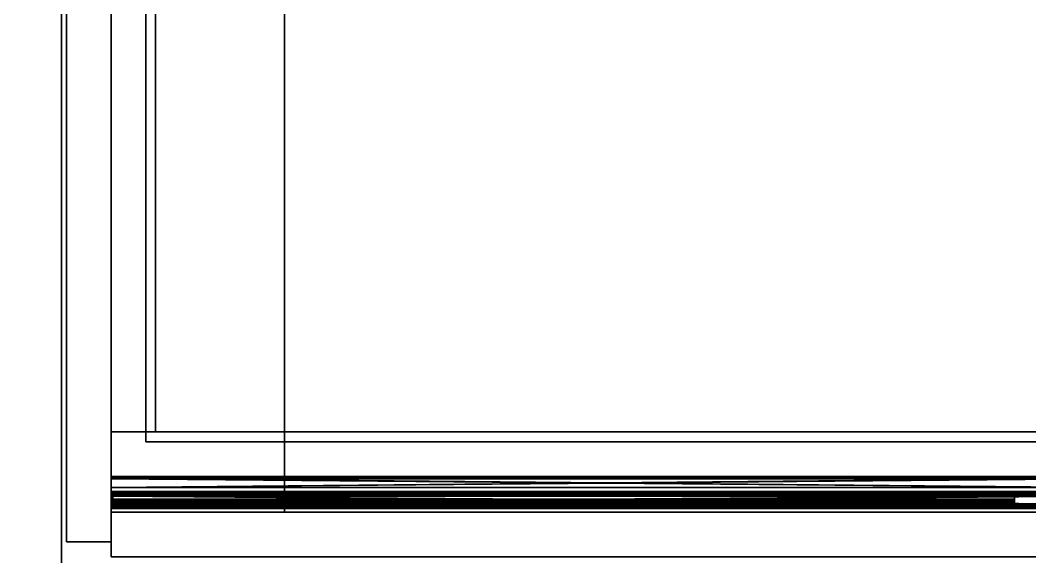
# Model space of a CAD drawing. Extents: x -100 to 4856, y -100 to 4830.
# Drawn here: x 1684.3 to 2092.1, y 3454 to 3670.7 of the extents above; entities that cross this region are included whole.
import ezdxf

# ---------------------------------------------------------------- set-up
doc = ezdxf.new("R2010")
doc.units = 0
for name, color, linetype in [('LAYER0', 7, 'CONTINUOUS'), ('LAYER40', 9, 'CONTINUOUS'), ('LAYER44', 7, 'CONTINUOUS'), ('LAYER45', 7, 'CONTINUOUS'), ('LAYER49', 7, 'CONTINUOUS'), ('LAYER63', 9, 'CONTINUOUS'), ('LAYER74', 7, 'CONTINUOUS'), ('LAYER77', 254, 'CONTINUOUS'), ('LAYER78', 7, 'CONTINUOUS'), ('LAYER79', 7, 'CONTINUOUS'), ('LAYER80', 7, 'CONTINUOUS')]:
    doc.layers.add(name, color=color, linetype=linetype)

msp = doc.modelspace()

# ---------------------------------------------------------------- linework, layer by layer
at = {"layer": 'LAYER0', "invisible_edges": 1}
for points in [[(4856, 4830, -5), (-100, -100, -5), (-100, 4830, -5), (4856, 4830, -5)], [(-100, -100, -5), (4856, 4830, -5), (4856, -100, -5), (-100, -100, -5)], [(4856, -100), (-100, 4830), (-100, -100), (4856, -100)], [(-100, 4830), (4856, -100), (4856, 4830), (-100, 4830)]]:
    msp.add_3dface(points, dxfattribs=at)
at = {"layer": 'LAYER40', "invisible_edges": 1}
for points in [[(2201, 3436, 755), (1701, 4298, 755), (2201, 4298, 755), (2201, 3436, 755)], [(1701, 4298, 755), (2201, 3436, 755), (1701, 3436, 755), (1701, 4298, 755)], [(1701, 3436, 773), (1701, 4298, 755), (1701, 3436, 755), (1701, 3436, 773)], [(1701, 4298, 755), (1701, 3436, 773), (1701, 4298, 773), (1701, 4298, 755)], [(1701, 3436, 773), (2201, 4298, 773), (1701, 4298, 773), (1701, 3436, 773)], [(2201, 4298, 773), (1701, 3436, 773), (2201, 3436, 773), (2201, 4298, 773)]]:
    msp.add_3dface(points, dxfattribs=at)
at = {"layer": 'LAYER44', "invisible_edges": 1}
for points in [[(1721, 4256.001, 737), (1791, 3472.001, 737), (1721, 3472.001, 737), (1721, 4256.001, 737)], [(1791, 3472.001, 737), (1721, 4256.001, 737), (1791, 4256.001, 737), (1791, 3472.001, 737)], [(1721, 3472.001, 755), (1721, 4256.001, 737), (1721, 3472.001, 737), (1721, 3472.001, 755)], [(1721, 4256.001, 737), (1721, 3472.001, 755), (1721, 4256.001, 755), (1721, 4256.001, 737)], [(1791, 4256.001, 755), (1721, 3472.001, 755), (1791, 3472.001, 755), (1791, 4256.001, 755)], [(1721, 3472.001, 755), (1791, 4256.001, 755), (1721, 4256.001, 755), (1721, 3472.001, 755)], [(1791, 4256.001, 755), (1791, 3472.001, 737), (1791, 4256.001, 737), (1791, 4256.001, 755)], [(1791, 3472.001, 737), (1791, 4256.001, 755), (1791, 3472.001, 755), (1791, 3472.001, 737)], [(1721, 3472.001, 755), (1791, 3472.001, 737), (1791, 3472.001, 755), (1721, 3472.001, 755)], [(1791, 3472.001, 737), (1721, 3472.001, 755), (1721, 3472.001, 737), (1791, 3472.001, 737)]]:
    msp.add_3dface(points, dxfattribs=at)
at = {"layer": 'LAYER45', "invisible_edges": 1}
for points in [[(1721, 3472.001, 755), (2201, 3472.001, 620), (1721, 3472.001, 620), (1721, 3472.001, 755)], [(2201, 3472.001, 620), (1721, 3472.001, 755), (2201, 3472.001, 755), (2201, 3472.001, 620)], [(1721, 3454.001, 620), (2201, 3472.001, 620), (2201, 3454.001, 620), (1721, 3454.001, 620)], [(2201, 3472.001, 620), (1721, 3454.001, 620), (1721, 3472.001, 620), (2201, 3472.001, 620)], [(1721, 3472.001, 755), (2201, 3454.001, 755), (2201, 3472.001, 755), (1721, 3472.001, 755)], [(2201, 3454.001, 755), (1721, 3472.001, 755), (1721, 3454.001, 755), (2201, 3454.001, 755)], [(1721, 3454.001, 620), (1721, 3472.001, 755), (1721, 3472.001, 620), (1721, 3454.001, 620)], [(1721, 3472.001, 755), (1721, 3454.001, 620), (1721, 3454.001, 755), (1721, 3472.001, 755)], [(2201, 3454.001, 755), (1721, 3454.001, 620), (2201, 3454.001, 620), (2201, 3454.001, 755)], [(1721, 3454.001, 620), (2201, 3454.001, 755), (1721, 3454.001, 755), (1721, 3454.001, 620)]]:
    msp.add_3dface(points, dxfattribs=at)
at = {"layer": 'LAYER49', "invisible_edges": 1}
for points in [[(1721, 4256.001, 620), (2201, 3472.001, 620), (1721, 3472.001, 620), (1721, 4256.001, 620)], [(2201, 3472.001, 620), (1721, 4256.001, 620), (2201, 4256.001, 620), (2201, 3472.001, 620)], [(1721, 3472.001, 638), (1721, 4256.001, 620), (1721, 3472.001, 620), (1721, 3472.001, 638)], [(1721, 4256.001, 620), (1721, 3472.001, 638), (1721, 4256.001, 638), (1721, 4256.001, 620)], [(2201, 4256.001, 638), (1721, 3472.001, 638), (2201, 3472.001, 638), (2201, 4256.001, 638)], [(1721, 3472.001, 638), (2201, 4256.001, 638), (1721, 4256.001, 638), (1721, 3472.001, 638)], [(1721, 3472.001, 638), (2201, 3472.001, 620), (2201, 3472.001, 638), (1721, 3472.001, 638)], [(2201, 3472.001, 620), (1721, 3472.001, 638), (1721, 3472.001, 620), (2201, 3472.001, 620)]]:
    msp.add_3dface(points, dxfattribs=at)
at = {"layer": 'LAYER63', "invisible_edges": 1}
for points in [[(1703, 3866, 620.5), (1721, 3460, 620.5), (1703, 3460, 620.5), (1703, 3866, 620.5)], [(1721, 3460, 620.5), (1703, 3866, 620.5), (1721, 3866, 620.5), (1721, 3460, 620.5)], [(1721, 3866, 749.5), (1703, 3460, 749.5), (1721, 3460, 749.5), (1721, 3866, 749.5)], [(1703, 3460, 749.5), (1721, 3866, 749.5), (1703, 3866, 749.5), (1703, 3460, 749.5)], [(1703, 3460, 749.5), (1703, 3866, 620.5), (1703, 3460, 620.5), (1703, 3460, 749.5)], [(1703, 3866, 620.5), (1703, 3460, 749.5), (1703, 3866, 749.5), (1703, 3866, 620.5)], [(1721, 3866, 749.5), (1721, 3460, 620.5), (1721, 3866, 620.5), (1721, 3866, 749.5)], [(1721, 3460, 620.5), (1721, 3866, 749.5), (1721, 3460, 749.5), (1721, 3460, 620.5)], [(1703, 3460, 749.5), (1721, 3460, 620.5), (1721, 3460, 749.5), (1703, 3460, 749.5)], [(1721, 3460, 620.5), (1703, 3460, 749.5), (1703, 3460, 620.5), (1721, 3460, 620.5)]]:
    msp.add_3dface(points, dxfattribs=at)
at = {"layer": 'LAYER74', "invisible_edges": 1}
for points in [[(2121, 3504.501, 733), (1721, 3504.501, 643), (1721, 3504.501, 733), (2121, 3504.501, 733)], [(1721, 3504.501, 643), (2121, 3504.501, 733), (2121, 3504.501, 643), (1721, 3504.501, 643)], [(1721, 3486.501, 733), (1721, 3504.501, 643), (1721, 3486.501, 643), (1721, 3486.501, 733)], [(1721, 3504.501, 643), (1721, 3486.501, 733), (1721, 3504.501, 733), (1721, 3504.501, 643)], [(2121, 3486.501, 643), (1721, 3504.501, 643), (2121, 3504.501, 643), (2121, 3486.501, 643)], [(1721, 3504.501, 643), (2121, 3486.501, 643), (1721, 3486.501, 643), (1721, 3504.501, 643)], [(1721, 3486.501, 733), (2121, 3504.501, 733), (1721, 3504.501, 733), (1721, 3486.501, 733)], [(2121, 3504.501, 733), (1721, 3486.501, 733), (2121, 3486.501, 733), (2121, 3504.501, 733)], [(2121, 3486.501, 643), (1721, 3486.501, 733), (1721, 3486.501, 643), (2121, 3486.501, 643)], [(1721, 3486.501, 733), (2121, 3486.501, 643), (2121, 3486.501, 733), (1721, 3486.501, 733)]]:
    msp.add_3dface(points, dxfattribs=at)
at = {"layer": 'LAYER77'}
for points in [[(2121, 3486.451, 698.7), (1721, 3486.451, 698.7), (1721, 3486.251, 699.26), (2121, 3486.451, 698.7)], [(2121, 3486.451, 698.7), (1721, 3486.251, 699.26), (2121, 3486.251, 699.26), (2121, 3486.451, 698.7)], [(2121, 3486.251, 676.26), (1721, 3486.251, 676.26), (1721, 3486.451, 676.81), (2121, 3486.251, 676.26)], [(2121, 3486.251, 676.26), (1721, 3486.451, 676.81), (2121, 3486.451, 676.81), (2121, 3486.251, 676.26)], [(2121, 3486.451, 698.7), (2121, 3486.451, 676.81), (1721, 3486.451, 676.81), (2121, 3486.451, 698.7)], [(2121, 3486.451, 698.7), (1721, 3486.451, 676.81), (1721, 3486.451, 698.7), (2121, 3486.451, 698.7)], [(2121, 3486.251, 699.26), (1721, 3486.251, 699.26), (1721, 3485.771, 699.5), (2121, 3486.251, 699.26)], [(2121, 3486.251, 699.26), (1721, 3485.771, 699.5), (2121, 3485.771, 699.5), (2121, 3486.251, 699.26)], [(2121, 3485.771, 676.02), (1721, 3485.771, 676.02), (1721, 3486.251, 676.26), (2121, 3485.771, 676.02)], [(2121, 3485.771, 676.02), (1721, 3486.251, 676.26), (2121, 3486.251, 676.26), (2121, 3485.771, 676.02)], [(2121, 3481.951, 699.5), (2121, 3485.771, 699.5), (1721, 3485.771, 699.5), (2121, 3481.951, 699.5)], [(2121, 3481.951, 699.5), (1721, 3485.771, 699.5), (1721, 3481.951, 699.5), (2121, 3481.951, 699.5)], [(2121, 3485.771, 676.02), (2121, 3481.951, 676.02), (1721, 3481.951, 676.02), (2121, 3485.771, 676.02)], [(2121, 3485.771, 676.02), (1721, 3481.951, 676.02), (1721, 3485.771, 676.02), (2121, 3485.771, 676.02)], [(2121, 3485.561, 698.47), (2121, 3481.951, 698.47), (1721, 3481.951, 698.47), (2121, 3485.561, 698.47)], [(2121, 3485.561, 698.47), (1721, 3481.951, 698.47), (1721, 3485.561, 698.47), (2121, 3485.561, 698.47)], [(2121, 3485.561, 677.06), (2121, 3485.561, 698.47), (1721, 3485.561, 698.47), (2121, 3485.561, 677.06)], [(2121, 3485.561, 677.06), (1721, 3485.561, 698.47), (1721, 3485.561, 677.06), (2121, 3485.561, 677.06)], [(2121, 3481.951, 677.06), (2121, 3485.561, 677.06), (1721, 3485.561, 677.06), (2121, 3481.951, 677.06)], [(2121, 3481.951, 677.06), (1721, 3485.561, 677.06), (1721, 3481.951, 677.06), (2121, 3481.951, 677.06)], [(2121, 3481.951, 698.47), (2121, 3481.951, 699.5), (1721, 3481.951, 699.5), (2121, 3481.951, 698.47)], [(2121, 3481.951, 698.47), (1721, 3481.951, 699.5), (1721, 3481.951, 698.47), (2121, 3481.951, 698.47)], [(2121, 3481.951, 676.02), (2121, 3481.951, 677.06), (1721, 3481.951, 677.06), (2121, 3481.951, 676.02)], [(2121, 3481.951, 676.02), (1721, 3481.951, 677.06), (1721, 3481.951, 676.02), (2121, 3481.951, 676.02)]]:
    msp.add_3dface(points, dxfattribs=at)
at = {"layer": 'LAYER78'}
for points in [[(1721.01, 3479.781, 713.85), (2121, 3479.781, 713.85), (2121, 3480.311, 712.3), (1721.01, 3479.781, 713.85)], [(1721.01, 3479.781, 713.85), (2121, 3480.311, 712.3), (1721.01, 3480.311, 712.3), (1721.01, 3479.781, 713.85)], [(2121, 3480.311, 712.3), (2121, 3480.311, 709), (1721.01, 3480.311, 709), (2121, 3480.311, 712.3)], [(2121, 3480.311, 712.3), (1721.01, 3480.311, 709), (1721.01, 3480.311, 712.3), (2121, 3480.311, 712.3)], [(2121, 3480.311, 709), (2121, 3479.411, 709), (1721.01, 3479.411, 709), (2121, 3480.311, 709)], [(2121, 3480.311, 709), (1721.01, 3479.411, 709), (1721.01, 3480.311, 709), (2121, 3480.311, 709)], [(2121, 3479.411, 673.9), (2121, 3480.311, 673.9), (1721.01, 3480.311, 673.9), (2121, 3479.411, 673.9)], [(2121, 3479.411, 673.9), (1721.01, 3480.311, 673.9), (1721.01, 3479.411, 673.9), (2121, 3479.411, 673.9)], [(2121, 3480.311, 673.9), (2121, 3480.311, 671.7), (1721.01, 3480.311, 671.7), (2121, 3480.311, 673.9)], [(2121, 3480.311, 673.9), (1721.01, 3480.311, 671.7), (1721.01, 3480.311, 673.9), (2121, 3480.311, 673.9)], [(1721.01, 3480.311, 671.7), (2121, 3480.311, 671.7), (2121, 3479.781, 670.14), (1721.01, 3480.311, 671.7)], [(1721.01, 3480.311, 671.7), (2121, 3479.781, 670.14), (1721.01, 3479.781, 670.14), (1721.01, 3480.311, 671.7)], [(1721.01, 3479.781, 713.85), (2121, 3480.311, 712.3), (2121, 3479.781, 713.85), (1721.01, 3479.781, 713.85)], [(2121, 3480.311, 712.3), (1721.01, 3480.311, 709), (2121, 3480.311, 709), (2121, 3480.311, 712.3)], [(2121, 3480.311, 709), (1721.01, 3479.411, 709), (2121, 3479.411, 709), (2121, 3480.311, 709)], [(2121, 3480.311, 712.3), (1721.01, 3480.311, 712.3), (1721.01, 3480.311, 709), (2121, 3480.311, 712.3)], [(1721.01, 3479.781, 713.85), (1721.01, 3480.311, 712.3), (2121, 3480.311, 712.3), (1721.01, 3479.781, 713.85)], [(2121, 3480.311, 709), (1721.01, 3480.311, 709), (1721.01, 3479.411, 709), (2121, 3480.311, 709)], [(2121, 3480.311, 673.9), (1721.01, 3480.311, 673.9), (1721.01, 3480.311, 671.7), (2121, 3480.311, 673.9)], [(2121, 3480.311, 673.9), (1721.01, 3480.311, 671.7), (2121, 3480.311, 671.7), (2121, 3480.311, 673.9)], [(2121, 3479.411, 673.9), (1721.01, 3480.311, 673.9), (2121, 3480.311, 673.9), (2121, 3479.411, 673.9)], [(2121, 3479.411, 673.9), (1721.01, 3479.411, 673.9), (1721.01, 3480.311, 673.9), (2121, 3479.411, 673.9)], [(1721.01, 3480.311, 671.7), (1721.01, 3479.781, 670.14), (2121, 3479.781, 670.14), (1721.01, 3480.311, 671.7)], [(1721.01, 3480.311, 671.7), (2121, 3479.781, 670.14), (2121, 3480.311, 671.7), (1721.01, 3480.311, 671.7)], [(2121, 3478.521, 714.5), (2121, 3479.781, 713.85), (1721.01, 3479.781, 713.85), (2121, 3478.521, 714.5)], [(2121, 3478.521, 714.5), (1721.01, 3479.781, 713.85), (1721.01, 3478.521, 714.5), (2121, 3478.521, 714.5)], [(1721.01, 3479.781, 670.14), (2121, 3479.781, 670.14), (2121, 3478.521, 669.5), (1721.01, 3479.781, 670.14)], [(1721.01, 3479.781, 670.14), (2121, 3478.521, 669.5), (1721.01, 3478.521, 669.5), (1721.01, 3479.781, 670.14)], [(2121, 3478.521, 714.5), (1721.01, 3479.781, 713.85), (2121, 3479.781, 713.85), (2121, 3478.521, 714.5)], [(2121, 3478.521, 714.5), (1721.01, 3478.521, 714.5), (1721.01, 3479.781, 713.85), (2121, 3478.521, 714.5)], [(1721.01, 3479.781, 670.14), (1721.01, 3478.521, 669.5), (2121, 3478.521, 669.5), (1721.01, 3479.781, 670.14)], [(1721.01, 3479.781, 670.14), (2121, 3478.521, 669.5), (2121, 3479.781, 670.14), (1721.01, 3479.781, 670.14)], [(2121, 3479.411, 709), (2121, 3479.411, 712.3), (1721.01, 3479.411, 712.3), (2121, 3479.411, 709)], [(2121, 3479.411, 709), (1721.01, 3479.411, 712.3), (1721.01, 3479.411, 709), (2121, 3479.411, 709)], [(2121, 3479.151, 713.08), (1721.01, 3479.151, 713.08), (1721.01, 3479.411, 712.3), (2121, 3479.151, 713.08)], [(2121, 3479.151, 713.08), (1721.01, 3479.411, 712.3), (2121, 3479.411, 712.3), (2121, 3479.151, 713.08)], [(2121, 3479.411, 671.7), (2121, 3479.411, 673.9), (1721.01, 3479.411, 673.9), (2121, 3479.411, 671.7)], [(2121, 3479.411, 671.7), (1721.01, 3479.411, 673.9), (1721.01, 3479.411, 671.7), (2121, 3479.411, 671.7)], [(2121, 3479.411, 671.7), (1721.01, 3479.411, 671.7), (1721.01, 3479.151, 670.92), (2121, 3479.411, 671.7)], [(2121, 3479.411, 671.7), (1721.01, 3479.151, 670.92), (2121, 3479.151, 670.92), (2121, 3479.411, 671.7)], [(2121, 3479.151, 713.08), (2121, 3479.411, 712.3), (1721.01, 3479.411, 712.3), (2121, 3479.151, 713.08)], [(2121, 3479.411, 709), (1721.01, 3479.411, 712.3), (2121, 3479.411, 712.3), (2121, 3479.411, 709)], [(2121, 3479.411, 671.7), (1721.01, 3479.411, 673.9), (2121, 3479.411, 673.9), (2121, 3479.411, 671.7)], [(2121, 3479.411, 671.7), (2121, 3479.151, 670.92), (1721.01, 3479.151, 670.92), (2121, 3479.411, 671.7)], [(2121, 3479.411, 671.7), (1721.01, 3479.411, 671.7), (1721.01, 3479.411, 673.9), (2121, 3479.411, 671.7)], [(2121, 3479.411, 671.7), (1721.01, 3479.151, 670.92), (1721.01, 3479.411, 671.7), (2121, 3479.411, 671.7)], [(2121, 3479.411, 709), (1721.01, 3479.411, 709), (1721.01, 3479.411, 712.3), (2121, 3479.411, 709)], [(2121, 3479.151, 713.08), (1721.01, 3479.411, 712.3), (1721.01, 3479.151, 713.08), (2121, 3479.151, 713.08)], [(2121, 3478.521, 713.4), (1721.01, 3478.521, 713.4), (1721.01, 3479.151, 713.08), (2121, 3478.521, 713.4)], [(2121, 3478.521, 713.4), (1721.01, 3479.151, 713.08), (2121, 3479.151, 713.08), (2121, 3478.521, 713.4)], [(2121, 3479.151, 670.92), (1721.01, 3479.151, 670.92), (1721.01, 3478.521, 670.6), (2121, 3479.151, 670.92)], [(2121, 3479.151, 670.92), (1721.01, 3478.521, 670.6), (2121, 3478.521, 670.6), (2121, 3479.151, 670.92)], [(2121, 3478.521, 713.4), (2121, 3479.151, 713.08), (1721.01, 3479.151, 713.08), (2121, 3478.521, 713.4)], [(2121, 3479.151, 670.92), (2121, 3478.521, 670.6), (1721.01, 3478.521, 670.6), (2121, 3479.151, 670.92)], [(2121, 3479.151, 670.92), (1721.01, 3478.521, 670.6), (1721.01, 3479.151, 670.92), (2121, 3479.151, 670.92)], [(2121, 3478.521, 713.4), (1721.01, 3479.151, 713.08), (1721.01, 3478.521, 713.4), (2121, 3478.521, 713.4)], [(2121, 3475.301, 714.5), (2121, 3478.521, 714.5), (1721.01, 3478.521, 714.5), (2121, 3475.301, 714.5)], [(2121, 3475.301, 714.5), (1721.01, 3478.521, 714.5), (1721.01, 3475.301, 714.5), (2121, 3475.301, 714.5)], [(2121, 3478.521, 713.4), (2121, 3475.301, 713.4), (1721.01, 3475.301, 713.4), (2121, 3478.521, 713.4)], [(2121, 3478.521, 713.4), (1721.01, 3475.301, 713.4), (1721.01, 3478.521, 713.4), (2121, 3478.521, 713.4)], [(2121, 3478.521, 669.5), (2121, 3475.301, 669.5), (1721.01, 3475.301, 669.5), (2121, 3478.521, 669.5)], [(2121, 3478.521, 669.5), (1721.01, 3475.301, 669.5), (1721.01, 3478.521, 669.5), (2121, 3478.521, 669.5)], [(2121, 3475.301, 670.6), (2121, 3478.521, 670.6), (1721.01, 3478.521, 670.6), (2121, 3475.301, 670.6)], [(2121, 3475.301, 670.6), (1721.01, 3478.521, 670.6), (1721.01, 3475.301, 670.6), (2121, 3475.301, 670.6)], [(2121, 3478.521, 713.4), (1721.01, 3475.301, 713.4), (2121, 3475.301, 713.4), (2121, 3478.521, 713.4)], [(2121, 3475.301, 714.5), (1721.01, 3478.521, 714.5), (2121, 3478.521, 714.5), (2121, 3475.301, 714.5)], [(2121, 3475.301, 714.5), (1721.01, 3475.301, 714.5), (1721.01, 3478.521, 714.5), (2121, 3475.301, 714.5)], [(2121, 3478.521, 713.4), (1721.01, 3478.521, 713.4), (1721.01, 3475.301, 713.4), (2121, 3478.521, 713.4)], [(2121, 3478.521, 669.5), (1721.01, 3475.301, 669.5), (2121, 3475.301, 669.5), (2121, 3478.521, 669.5)], [(2121, 3478.521, 669.5), (1721.01, 3478.521, 669.5), (1721.01, 3475.301, 669.5), (2121, 3478.521, 669.5)], [(2121, 3475.301, 670.6), (1721.01, 3475.301, 670.6), (1721.01, 3478.521, 670.6), (2121, 3475.301, 670.6)], [(2121, 3475.301, 670.6), (1721.01, 3478.521, 670.6), (2121, 3478.521, 670.6), (2121, 3475.301, 670.6)], [(1721.66, 3475.991, 700.3), (2085.84, 3475.991, 700.3), (2085.84, 3478.531, 699.9), (1721.66, 3475.991, 700.3)], [(1721.66, 3475.991, 700.3), (2085.84, 3478.531, 699.9), (1721.66, 3478.531, 699.9), (1721.66, 3475.991, 700.3)], [(1721.66, 3478.531, 699.9), (2085.84, 3478.531, 699.9), (2085.84, 3478.471, 698.87), (1721.66, 3478.531, 699.9)], [(1721.66, 3478.531, 699.9), (2085.84, 3478.471, 698.87), (1721.66, 3478.471, 698.87), (1721.66, 3478.531, 699.9)], [(1721.66, 3478.471, 674.72), (2085.84, 3478.471, 674.72), (2085.84, 3478.531, 673.69), (1721.66, 3478.471, 674.72)], [(1721.66, 3478.471, 674.72), (2085.84, 3478.531, 673.69), (1721.66, 3478.531, 673.69), (1721.66, 3478.471, 674.72)], [(1721.66, 3478.531, 673.69), (2085.84, 3478.531, 673.69), (2085.84, 3475.991, 673.29), (1721.66, 3478.531, 673.69)], [(1721.66, 3478.531, 673.69), (2085.84, 3475.991, 673.29), (1721.66, 3475.991, 673.29), (1721.66, 3478.531, 673.69)], [(1721.66, 3475.991, 700.3), (2085.84, 3478.531, 699.9), (2085.84, 3475.991, 700.3), (1721.66, 3475.991, 700.3)], [(1721.66, 3478.531, 699.9), (2085.84, 3478.471, 698.87), (2085.84, 3478.531, 699.9), (1721.66, 3478.531, 699.9)], [(1721.66, 3478.531, 673.69), (2085.84, 3475.991, 673.29), (2085.84, 3478.531, 673.69), (1721.66, 3478.531, 673.69)], [(1721.66, 3478.471, 674.72), (2085.84, 3478.531, 673.69), (2085.84, 3478.471, 674.72), (1721.66, 3478.471, 674.72)], [(1721.66, 3475.991, 700.3), (1721.66, 3478.531, 699.9), (2085.84, 3478.531, 699.9), (1721.66, 3475.991, 700.3)], [(1721.66, 3478.531, 699.9), (1721.66, 3478.471, 698.87), (2085.84, 3478.471, 698.87), (1721.66, 3478.531, 699.9)], [(1721.66, 3478.531, 673.69), (1721.66, 3475.991, 673.29), (2085.84, 3475.991, 673.29), (1721.66, 3478.531, 673.69)], [(1721.66, 3478.471, 674.72), (1721.66, 3478.531, 673.69), (2085.84, 3478.531, 673.69), (1721.66, 3478.471, 674.72)], [(1721.66, 3478.471, 698.87), (2085.84, 3478.471, 698.87), (2085.84, 3475.971, 699.26), (1721.66, 3478.471, 698.87)], [(1721.66, 3478.471, 698.87), (2085.84, 3475.971, 699.26), (1721.66, 3475.971, 699.26), (1721.66, 3478.471, 698.87)], [(1721.66, 3475.931, 674.33), (2085.84, 3475.931, 674.33), (2085.84, 3478.471, 674.72), (1721.66, 3475.931, 674.33)], [(1721.66, 3475.931, 674.33), (2085.84, 3478.471, 674.72), (1721.66, 3478.471, 674.72), (1721.66, 3475.931, 674.33)], [(1721.66, 3478.471, 698.87), (2085.84, 3475.971, 699.26), (2085.84, 3478.471, 698.87), (1721.66, 3478.471, 698.87)], [(1721.66, 3475.931, 674.33), (2085.84, 3478.471, 674.72), (2085.84, 3475.931, 674.33), (1721.66, 3475.931, 674.33)], [(1721.66, 3478.471, 698.87), (1721.66, 3475.971, 699.26), (2085.84, 3475.971, 699.26), (1721.66, 3478.471, 698.87)], [(1721.66, 3475.931, 674.33), (1721.66, 3478.471, 674.72), (2085.84, 3478.471, 674.72), (1721.66, 3475.931, 674.33)], [(1721.01, 3474.031, 713.85), (2121, 3474.031, 713.85), (2121, 3475.301, 714.5), (1721.01, 3474.031, 713.85)], [(1721.01, 3474.031, 713.85), (2121, 3475.301, 714.5), (1721.01, 3475.301, 714.5), (1721.01, 3474.031, 713.85)], [(2121, 3474.661, 713.08), (1721.01, 3474.661, 713.08), (1721.01, 3475.301, 713.4), (2121, 3474.661, 713.08)], [(2121, 3474.661, 713.08), (1721.01, 3475.301, 713.4), (2121, 3475.301, 713.4), (2121, 3474.661, 713.08)], [(1721.01, 3475.301, 669.5), (2121, 3475.301, 669.5), (2121, 3474.031, 670.14), (1721.01, 3475.301, 669.5)], [(1721.01, 3475.301, 669.5), (2121, 3474.031, 670.14), (1721.01, 3474.031, 670.14), (1721.01, 3475.301, 669.5)], [(2121, 3474.661, 670.92), (2121, 3475.301, 670.6), (1721.01, 3475.301, 670.6), (2121, 3474.661, 670.92)], [(2121, 3474.661, 670.92), (1721.01, 3475.301, 670.6), (1721.01, 3474.661, 670.92), (2121, 3474.661, 670.92)], [(2121, 3474.661, 713.08), (2121, 3475.301, 713.4), (1721.01, 3475.301, 713.4), (2121, 3474.661, 713.08)], [(1721.01, 3474.031, 713.85), (1721.01, 3475.301, 714.5), (2121, 3475.301, 714.5), (1721.01, 3474.031, 713.85)], [(1721.01, 3474.031, 713.85), (2121, 3475.301, 714.5), (2121, 3474.031, 713.85), (1721.01, 3474.031, 713.85)], [(2121, 3474.661, 713.08), (1721.01, 3475.301, 713.4), (1721.01, 3474.661, 713.08), (2121, 3474.661, 713.08)], [(1721.01, 3475.301, 669.5), (2121, 3474.031, 670.14), (2121, 3475.301, 669.5), (1721.01, 3475.301, 669.5)], [(1721.01, 3475.301, 669.5), (1721.01, 3474.031, 670.14), (2121, 3474.031, 670.14), (1721.01, 3475.301, 669.5)], [(2121, 3474.661, 670.92), (1721.01, 3475.301, 670.6), (2121, 3475.301, 670.6), (2121, 3474.661, 670.92)], [(2121, 3474.661, 670.92), (1721.01, 3474.661, 670.92), (1721.01, 3475.301, 670.6), (2121, 3474.661, 670.92)], [(2121, 3474.411, 712.3), (1721.01, 3474.411, 712.3), (1721.01, 3474.661, 713.08), (2121, 3474.411, 712.3)], [(2121, 3474.411, 712.3), (1721.01, 3474.661, 713.08), (2121, 3474.661, 713.08), (2121, 3474.411, 712.3)], [(2121, 3474.661, 670.92), (1721.01, 3474.661, 670.92), (1721.01, 3474.411, 671.7), (2121, 3474.661, 670.92)], [(2121, 3474.661, 670.92), (1721.01, 3474.411, 671.7), (2121, 3474.411, 671.7), (2121, 3474.661, 670.92)], [(2121, 3474.411, 712.3), (2121, 3474.661, 713.08), (1721.01, 3474.661, 713.08), (2121, 3474.411, 712.3)], [(2121, 3474.411, 712.3), (1721.01, 3474.661, 713.08), (1721.01, 3474.411, 712.3), (2121, 3474.411, 712.3)], [(2121, 3474.661, 670.92), (2121, 3474.411, 671.7), (1721.01, 3474.411, 671.7), (2121, 3474.661, 670.92)], [(2121, 3474.661, 670.92), (1721.01, 3474.411, 671.7), (1721.01, 3474.661, 670.92), (2121, 3474.661, 670.92)], [(2121, 3474.411, 712.3), (2121, 3474.411, 671.7), (1721.01, 3474.411, 671.7), (2121, 3474.411, 712.3)], [(2121, 3474.411, 712.3), (1721.01, 3474.411, 671.7), (1721.01, 3474.411, 712.3), (2121, 3474.411, 712.3)], [(2121, 3474.411, 712.3), (1721.01, 3474.411, 671.7), (2121, 3474.411, 671.7), (2121, 3474.411, 712.3)], [(2121, 3474.411, 712.3), (1721.01, 3474.411, 712.3), (1721.01, 3474.411, 671.7), (2121, 3474.411, 712.3)], [(1721.66, 3476.841, 687.62), (2085.84, 3476.841, 687.62), (2085.84, 3477.231, 686.15), (1721.66, 3476.841, 687.62)], [(1721.66, 3476.841, 687.62), (2085.84, 3477.231, 686.15), (1721.66, 3477.231, 686.15), (1721.66, 3476.841, 687.62)], [(1721.66, 3477.231, 680.28), (1721.66, 3477.231, 686.15), (2085.84, 3477.231, 686.15), (1721.66, 3477.231, 680.28)], [(1721.66, 3477.231, 680.28), (2085.84, 3477.231, 686.15), (2085.84, 3477.231, 680.28), (1721.66, 3477.231, 680.28)], [(1721.66, 3477.231, 680.28), (2085.84, 3477.231, 680.28), (2085.84, 3476.841, 678.82), (1721.66, 3477.231, 680.28)], [(1721.66, 3477.231, 680.28), (2085.84, 3476.841, 678.82), (1721.66, 3476.841, 678.82), (1721.66, 3477.231, 680.28)], [(1721.66, 3476.841, 687.62), (2085.84, 3477.231, 686.15), (2085.84, 3476.841, 687.62), (1721.66, 3476.841, 687.62)], [(1721.66, 3477.231, 680.28), (2085.84, 3477.231, 680.28), (2085.84, 3477.231, 686.15), (1721.66, 3477.231, 680.28)], [(1721.66, 3477.231, 680.28), (2085.84, 3476.841, 678.82), (2085.84, 3477.231, 680.28), (1721.66, 3477.231, 680.28)], [(1721.66, 3477.231, 680.28), (2085.84, 3477.231, 686.15), (1721.66, 3477.231, 686.15), (1721.66, 3477.231, 680.28)], [(1721.66, 3476.841, 687.62), (1721.66, 3477.231, 686.15), (2085.84, 3477.231, 686.15), (1721.66, 3476.841, 687.62)], [(1721.66, 3477.231, 680.28), (1721.66, 3476.841, 678.82), (2085.84, 3476.841, 678.82), (1721.66, 3477.231, 680.28)], [(1721.66, 3475.801, 696.18), (2085.84, 3475.801, 696.18), (2085.84, 3476.841, 687.62), (1721.66, 3475.801, 696.18)], [(1721.66, 3475.801, 696.18), (2085.84, 3476.841, 687.62), (1721.66, 3476.841, 687.62), (1721.66, 3475.801, 696.18)], [(1721.66, 3476.841, 678.82), (2085.84, 3476.841, 678.82), (2085.84, 3475.801, 677.85), (1721.66, 3476.841, 678.82)], [(1721.66, 3476.841, 678.82), (2085.84, 3475.801, 677.85), (1721.66, 3475.801, 677.85), (1721.66, 3476.841, 678.82)], [(1721.66, 3475.801, 696.18), (2085.84, 3476.841, 687.62), (2085.84, 3475.801, 696.18), (1721.66, 3475.801, 696.18)], [(1721.66, 3476.841, 678.82), (2085.84, 3475.801, 677.85), (2085.84, 3476.841, 678.82), (1721.66, 3476.841, 678.82)], [(1721.66, 3475.801, 696.18), (1721.66, 3476.841, 687.62), (2085.84, 3476.841, 687.62), (1721.66, 3475.801, 696.18)], [(1721.66, 3476.841, 678.82), (1721.66, 3475.801, 677.85), (2085.84, 3475.801, 677.85), (1721.66, 3476.841, 678.82)], [(2085.84, 3476.331, 680.28), (1721.66, 3476.331, 680.28), (1721.66, 3476.101, 679.39), (2085.84, 3476.331, 680.28)], [(2085.84, 3476.331, 680.28), (1721.66, 3476.101, 679.39), (2085.84, 3476.101, 679.39), (2085.84, 3476.331, 680.28)], [(1721.66, 3476.331, 686.15), (1721.66, 3476.331, 680.28), (2085.84, 3476.331, 680.28), (1721.66, 3476.331, 686.15)], [(1721.66, 3476.331, 686.15), (2085.84, 3476.331, 680.28), (2085.84, 3476.331, 686.15), (1721.66, 3476.331, 686.15)], [(2085.84, 3476.101, 687.04), (1721.66, 3476.101, 687.04), (1721.66, 3476.331, 686.15), (2085.84, 3476.101, 687.04)], [(2085.84, 3476.101, 687.04), (1721.66, 3476.331, 686.15), (2085.84, 3476.331, 686.15), (2085.84, 3476.101, 687.04)], [(2085.84, 3476.101, 687.04), (2085.84, 3476.331, 686.15), (1721.66, 3476.331, 686.15), (2085.84, 3476.101, 687.04)], [(1721.66, 3476.331, 686.15), (2085.84, 3476.331, 686.15), (2085.84, 3476.331, 680.28), (1721.66, 3476.331, 686.15)], [(2085.84, 3476.331, 680.28), (2085.84, 3476.101, 679.39), (1721.66, 3476.101, 679.39), (2085.84, 3476.331, 680.28)], [(1721.66, 3476.331, 686.15), (2085.84, 3476.331, 680.28), (1721.66, 3476.331, 680.28), (1721.66, 3476.331, 686.15)], [(2085.84, 3476.331, 680.28), (1721.66, 3476.101, 679.39), (1721.66, 3476.331, 680.28), (2085.84, 3476.331, 680.28)], [(2085.84, 3476.101, 687.04), (1721.66, 3476.331, 686.15), (1721.66, 3476.101, 687.04), (2085.84, 3476.101, 687.04)], [(2085.84, 3476.101, 679.39), (1721.66, 3476.101, 679.39), (1721.66, 3475.471, 678.81), (2085.84, 3476.101, 679.39)], [(2085.84, 3476.101, 679.39), (1721.66, 3475.471, 678.81), (2085.84, 3475.471, 678.81), (2085.84, 3476.101, 679.39)], [(2085.84, 3475.471, 687.63), (1721.66, 3475.471, 687.63), (1721.66, 3476.101, 687.04), (2085.84, 3475.471, 687.63)], [(2085.84, 3475.471, 687.63), (1721.66, 3476.101, 687.04), (2085.84, 3476.101, 687.04), (2085.84, 3475.471, 687.63)], [(2085.84, 3475.471, 687.63), (2085.84, 3476.101, 687.04), (1721.66, 3476.101, 687.04), (2085.84, 3475.471, 687.63)], [(2085.84, 3476.101, 679.39), (2085.84, 3475.471, 678.81), (1721.66, 3475.471, 678.81), (2085.84, 3476.101, 679.39)], [(2085.84, 3475.471, 687.63), (1721.66, 3476.101, 687.04), (1721.66, 3475.471, 687.63), (2085.84, 3475.471, 687.63)], [(2085.84, 3476.101, 679.39), (1721.66, 3475.471, 678.81), (1721.66, 3476.101, 679.39), (2085.84, 3476.101, 679.39)], [(1721.66, 3474.971, 673.73), (1721.66, 3475.991, 673.29), (2085.84, 3475.991, 673.29), (1721.66, 3474.971, 673.73)], [(1721.66, 3474.971, 673.73), (2085.84, 3475.991, 673.29), (2085.84, 3474.971, 673.73), (1721.66, 3474.971, 673.73)], [(1721.66, 3475.001, 699.83), (2085.84, 3475.001, 699.83), (2085.84, 3475.991, 700.3), (1721.66, 3475.001, 699.83)], [(1721.66, 3475.001, 699.83), (2085.84, 3475.991, 700.3), (1721.66, 3475.991, 700.3), (1721.66, 3475.001, 699.83)], [(1721.66, 3475.001, 699.83), (2085.84, 3475.991, 700.3), (2085.84, 3475.001, 699.83), (1721.66, 3475.001, 699.83)], [(1721.66, 3474.971, 673.73), (2085.84, 3474.971, 673.73), (2085.84, 3475.991, 673.29), (1721.66, 3474.971, 673.73)], [(1721.66, 3475.001, 699.83), (1721.66, 3475.991, 700.3), (2085.84, 3475.991, 700.3), (1721.66, 3475.001, 699.83)], [(1721.66, 3474.971, 673.73), (2085.84, 3475.991, 673.29), (1721.66, 3475.991, 673.29), (1721.66, 3474.971, 673.73)], [(1721.66, 3475.631, 699.09), (1721.66, 3475.971, 699.26), (2085.84, 3475.971, 699.26), (1721.66, 3475.631, 699.09)], [(1721.66, 3475.631, 699.09), (2085.84, 3475.971, 699.26), (2085.84, 3475.631, 699.09), (1721.66, 3475.631, 699.09)], [(1721.66, 3475.631, 699.09), (2085.84, 3475.631, 699.09), (2085.84, 3475.971, 699.26), (1721.66, 3475.631, 699.09)], [(1721.66, 3475.631, 699.09), (2085.84, 3475.971, 699.26), (1721.66, 3475.971, 699.26), (1721.66, 3475.631, 699.09)], [(2085.84, 3475.931, 674.33), (1721.66, 3475.931, 674.33), (1721.66, 3475.601, 674.47), (2085.84, 3475.931, 674.33)], [(2085.84, 3475.931, 674.33), (1721.66, 3475.601, 674.47), (2085.84, 3475.601, 674.47), (2085.84, 3475.931, 674.33)], [(2085.84, 3475.931, 674.33), (2085.84, 3475.601, 674.47), (1721.66, 3475.601, 674.47), (2085.84, 3475.931, 674.33)], [(2085.84, 3475.931, 674.33), (1721.66, 3475.601, 674.47), (1721.66, 3475.931, 674.33), (2085.84, 3475.931, 674.33)], [(2085.84, 3475.801, 696.18), (1721.66, 3475.801, 696.18), (1721.66, 3475.581, 696.39), (2085.84, 3475.801, 696.18)], [(2085.84, 3475.801, 696.18), (1721.66, 3475.581, 696.39), (2085.84, 3475.581, 696.39), (2085.84, 3475.801, 696.18)], [(1721.66, 3475.581, 677.65), (1721.66, 3475.801, 677.85), (2085.84, 3475.801, 677.85), (1721.66, 3475.581, 677.65)], [(1721.66, 3475.581, 677.65), (2085.84, 3475.801, 677.85), (2085.84, 3475.581, 677.65), (1721.66, 3475.581, 677.65)], [(2085.84, 3475.801, 696.18), (2085.84, 3475.581, 696.39), (1721.66, 3475.581, 696.39), (2085.84, 3475.801, 696.18)], [(1721.66, 3475.581, 677.65), (2085.84, 3475.581, 677.65), (2085.84, 3475.801, 677.85), (1721.66, 3475.581, 677.65)], [(2085.84, 3475.801, 696.18), (1721.66, 3475.581, 696.39), (1721.66, 3475.801, 696.18), (2085.84, 3475.801, 696.18)], [(1721.66, 3475.581, 677.65), (2085.84, 3475.801, 677.85), (1721.66, 3475.801, 677.85), (1721.66, 3475.581, 677.65)], [(2085.84, 3475.491, 698.7), (1721.66, 3475.491, 698.7), (1721.66, 3475.631, 699.09), (2085.84, 3475.491, 698.7)], [(2085.84, 3475.491, 698.7), (1721.66, 3475.631, 699.09), (2085.84, 3475.631, 699.09), (2085.84, 3475.491, 698.7)], [(2085.84, 3475.491, 698.7), (2085.84, 3475.631, 699.09), (1721.66, 3475.631, 699.09), (2085.84, 3475.491, 698.7)], [(2085.84, 3475.491, 698.7), (1721.66, 3475.631, 699.09), (1721.66, 3475.491, 698.7), (2085.84, 3475.491, 698.7)], [(1721.66, 3475.601, 674.47), (1721.66, 3475.491, 674.85), (2085.84, 3475.491, 674.85), (1721.66, 3475.601, 674.47)], [(1721.66, 3475.601, 674.47), (2085.84, 3475.491, 674.85), (2085.84, 3475.601, 674.47), (1721.66, 3475.601, 674.47)], [(1721.66, 3475.601, 674.47), (2085.84, 3475.601, 674.47), (2085.84, 3475.491, 674.85), (1721.66, 3475.601, 674.47)], [(1721.66, 3475.601, 674.47), (2085.84, 3475.491, 674.85), (1721.66, 3475.491, 674.85), (1721.66, 3475.601, 674.47)], [(2085.84, 3475.581, 696.39), (1721.66, 3475.581, 696.39), (1721.66, 3475.491, 696.7), (2085.84, 3475.581, 696.39)], [(2085.84, 3475.581, 696.39), (1721.66, 3475.491, 696.7), (2085.84, 3475.491, 696.7), (2085.84, 3475.581, 696.39)], [(2085.84, 3475.491, 677.34), (1721.66, 3475.491, 677.34), (1721.66, 3475.581, 677.65), (2085.84, 3475.491, 677.34)], [(2085.84, 3475.491, 677.34), (1721.66, 3475.581, 677.65), (2085.84, 3475.581, 677.65), (2085.84, 3475.491, 677.34)], [(2085.84, 3475.581, 696.39), (2085.84, 3475.491, 696.7), (1721.66, 3475.491, 696.7), (2085.84, 3475.581, 696.39)], [(2085.84, 3475.491, 677.34), (2085.84, 3475.581, 677.65), (1721.66, 3475.581, 677.65), (2085.84, 3475.491, 677.34)], [(2085.84, 3475.581, 696.39), (1721.66, 3475.491, 696.7), (1721.66, 3475.581, 696.39), (2085.84, 3475.581, 696.39)], [(2085.84, 3475.491, 677.34), (1721.66, 3475.581, 677.65), (1721.66, 3475.491, 677.34), (2085.84, 3475.491, 677.34)], [(1721.66, 3475.491, 696.7), (1721.66, 3475.491, 698.7), (2085.84, 3475.491, 698.7), (1721.66, 3475.491, 696.7)], [(1721.66, 3475.491, 696.7), (2085.84, 3475.491, 698.7), (2085.84, 3475.491, 696.7), (1721.66, 3475.491, 696.7)], [(1721.66, 3475.491, 674.85), (1721.66, 3475.491, 677.34), (2085.84, 3475.491, 677.34), (1721.66, 3475.491, 674.85)], [(1721.66, 3475.491, 674.85), (2085.84, 3475.491, 677.34), (2085.84, 3475.491, 674.85), (1721.66, 3475.491, 674.85)], [(1721.66, 3475.491, 696.7), (2085.84, 3475.491, 696.7), (2085.84, 3475.491, 698.7), (1721.66, 3475.491, 696.7)], [(1721.66, 3475.491, 674.85), (2085.84, 3475.491, 674.85), (2085.84, 3475.491, 677.34), (1721.66, 3475.491, 674.85)], [(1721.66, 3475.491, 696.7), (2085.84, 3475.491, 698.7), (1721.66, 3475.491, 698.7), (1721.66, 3475.491, 696.7)], [(1721.66, 3475.491, 674.85), (2085.84, 3475.491, 677.34), (1721.66, 3475.491, 677.34), (1721.66, 3475.491, 674.85)], [(1721.66, 3474.831, 678.23), (2085.84, 3474.831, 678.23), (2085.84, 3475.471, 678.81), (1721.66, 3474.831, 678.23)], [(1721.66, 3474.831, 678.23), (2085.84, 3475.471, 678.81), (1721.66, 3475.471, 678.81), (1721.66, 3474.831, 678.23)], [(1721.66, 3475.471, 687.63), (2085.84, 3475.471, 687.63), (2085.84, 3474.831, 695.81), (1721.66, 3475.471, 687.63)], [(1721.66, 3475.471, 687.63), (2085.84, 3474.831, 695.81), (1721.66, 3474.831, 695.81), (1721.66, 3475.471, 687.63)], [(1721.66, 3475.471, 687.63), (2085.84, 3474.831, 695.81), (2085.84, 3475.471, 687.63), (1721.66, 3475.471, 687.63)], [(1721.66, 3474.831, 678.23), (2085.84, 3475.471, 678.81), (2085.84, 3474.831, 678.23), (1721.66, 3474.831, 678.23)], [(1721.66, 3475.471, 687.63), (1721.66, 3474.831, 695.81), (2085.84, 3474.831, 695.81), (1721.66, 3475.471, 687.63)], [(1721.66, 3474.831, 678.23), (1721.66, 3475.471, 678.81), (2085.84, 3475.471, 678.81), (1721.66, 3474.831, 678.23)], [(1721.66, 3474.601, 698.7), (2085.84, 3474.601, 698.7), (2085.84, 3475.001, 699.83), (1721.66, 3474.601, 698.7)], [(1721.66, 3474.601, 698.7), (2085.84, 3475.001, 699.83), (1721.66, 3475.001, 699.83), (1721.66, 3474.601, 698.7)], [(1721.66, 3474.601, 698.7), (2085.84, 3475.001, 699.83), (2085.84, 3474.601, 698.7), (1721.66, 3474.601, 698.7)], [(1721.66, 3474.601, 698.7), (1721.66, 3475.001, 699.83), (2085.84, 3475.001, 699.83), (1721.66, 3474.601, 698.7)], [(1721.66, 3474.971, 673.73), (2085.84, 3474.971, 673.73), (2085.84, 3474.601, 674.88), (1721.66, 3474.971, 673.73)], [(1721.66, 3474.971, 673.73), (2085.84, 3474.601, 674.88), (1721.66, 3474.601, 674.88), (1721.66, 3474.971, 673.73)], [(1721.66, 3474.971, 673.73), (2085.84, 3474.601, 674.88), (2085.84, 3474.971, 673.73), (1721.66, 3474.971, 673.73)], [(1721.66, 3474.971, 673.73), (1721.66, 3474.601, 674.88), (2085.84, 3474.601, 674.88), (1721.66, 3474.971, 673.73)], [(1721.66, 3474.831, 678.23), (1721.66, 3474.601, 677.34), (2085.84, 3474.601, 677.34), (1721.66, 3474.831, 678.23)], [(1721.66, 3474.831, 678.23), (2085.84, 3474.601, 677.34), (2085.84, 3474.831, 678.23), (1721.66, 3474.831, 678.23)], [(1721.66, 3474.601, 696.7), (1721.66, 3474.831, 695.81), (2085.84, 3474.831, 695.81), (1721.66, 3474.601, 696.7)], [(1721.66, 3474.601, 696.7), (2085.84, 3474.831, 695.81), (2085.84, 3474.601, 696.7), (1721.66, 3474.601, 696.7)], [(1721.66, 3474.601, 696.7), (2085.84, 3474.601, 696.7), (2085.84, 3474.831, 695.81), (1721.66, 3474.601, 696.7)], [(1721.66, 3474.831, 678.23), (2085.84, 3474.831, 678.23), (2085.84, 3474.601, 677.34), (1721.66, 3474.831, 678.23)], [(1721.66, 3474.601, 696.7), (2085.84, 3474.831, 695.81), (1721.66, 3474.831, 695.81), (1721.66, 3474.601, 696.7)], [(1721.66, 3474.831, 678.23), (2085.84, 3474.601, 677.34), (1721.66, 3474.601, 677.34), (1721.66, 3474.831, 678.23)], [(1721.66, 3474.601, 677.34), (1721.66, 3474.601, 674.88), (2085.84, 3474.601, 674.88), (1721.66, 3474.601, 677.34)], [(1721.66, 3474.601, 677.34), (2085.84, 3474.601, 674.88), (2085.84, 3474.601, 677.34), (1721.66, 3474.601, 677.34)], [(1721.66, 3474.601, 698.7), (1721.66, 3474.601, 696.7), (2085.84, 3474.601, 696.7), (1721.66, 3474.601, 698.7)], [(1721.66, 3474.601, 698.7), (2085.84, 3474.601, 696.7), (2085.84, 3474.601, 698.7), (1721.66, 3474.601, 698.7)], [(1721.66, 3474.601, 698.7), (2085.84, 3474.601, 698.7), (2085.84, 3474.601, 696.7), (1721.66, 3474.601, 698.7)], [(1721.66, 3474.601, 677.34), (2085.84, 3474.601, 677.34), (2085.84, 3474.601, 674.88), (1721.66, 3474.601, 677.34)], [(1721.66, 3474.601, 698.7), (2085.84, 3474.601, 696.7), (1721.66, 3474.601, 696.7), (1721.66, 3474.601, 698.7)], [(1721.66, 3474.601, 677.34), (2085.84, 3474.601, 674.88), (1721.66, 3474.601, 674.88), (1721.66, 3474.601, 677.34)], [(1721.01, 3473.501, 712.3), (2121, 3473.501, 712.3), (2121, 3474.031, 713.85), (1721.01, 3473.501, 712.3)], [(1721.01, 3473.501, 712.3), (2121, 3474.031, 713.85), (1721.01, 3474.031, 713.85), (1721.01, 3473.501, 712.3)], [(1721.01, 3474.031, 670.14), (2121, 3474.031, 670.14), (2121, 3473.501, 671.7), (1721.01, 3474.031, 670.14)], [(1721.01, 3474.031, 670.14), (2121, 3473.501, 671.7), (1721.01, 3473.501, 671.7), (1721.01, 3474.031, 670.14)], [(1721.01, 3473.501, 712.3), (2121, 3474.031, 713.85), (2121, 3473.501, 712.3), (1721.01, 3473.501, 712.3)], [(1721.01, 3473.501, 712.3), (1721.01, 3474.031, 713.85), (2121, 3474.031, 713.85), (1721.01, 3473.501, 712.3)], [(1721.01, 3474.031, 670.14), (1721.01, 3473.501, 671.7), (2121, 3473.501, 671.7), (1721.01, 3474.031, 670.14)], [(1721.01, 3474.031, 670.14), (2121, 3473.501, 671.7), (2121, 3474.031, 670.14), (1721.01, 3474.031, 670.14)], [(2121, 3473.501, 671.7), (2121, 3473.501, 712.3), (1721.01, 3473.501, 712.3), (2121, 3473.501, 671.7)], [(2121, 3473.501, 671.7), (1721.01, 3473.501, 712.3), (1721.01, 3473.501, 671.7), (2121, 3473.501, 671.7)], [(2121, 3473.501, 671.7), (1721.01, 3473.501, 712.3), (2121, 3473.501, 712.3), (2121, 3473.501, 671.7)], [(2121, 3473.501, 671.7), (1721.01, 3473.501, 671.7), (1721.01, 3473.501, 712.3), (2121, 3473.501, 671.7)]]:
    msp.add_3dface(points, dxfattribs=at)
at = {"layer": 'LAYER79', "invisible_edges": 1}
for points in [[(1735, 3826.501, 656.5), (2107, 3500.501, 656.5), (1735, 3500.501, 656.5), (1735, 3826.501, 656.5)], [(2107, 3500.501, 656.5), (1735, 3826.501, 656.5), (2107, 3826.501, 656.5), (2107, 3500.501, 656.5)], [(1735, 3500.501, 662.5), (1735, 3826.501, 656.5), (1735, 3500.501, 656.5), (1735, 3500.501, 662.5)], [(1735, 3826.501, 656.5), (1735, 3500.501, 662.5), (1735, 3826.501, 662.5), (1735, 3826.501, 656.5)], [(2107, 3826.501, 662.5), (1735, 3500.501, 662.5), (2107, 3500.501, 662.5), (2107, 3826.501, 662.5)], [(1735, 3500.501, 662.5), (2107, 3826.501, 662.5), (1735, 3826.501, 662.5), (1735, 3500.501, 662.5)], [(1735, 3500.501, 662.5), (2107, 3500.501, 656.5), (2107, 3500.501, 662.5), (1735, 3500.501, 662.5)], [(2107, 3500.501, 656.5), (1735, 3500.501, 662.5), (1735, 3500.501, 656.5), (2107, 3500.501, 656.5)]]:
    msp.add_3dface(points, dxfattribs=at)
at = {"layer": 'LAYER80', "invisible_edges": 1}
for points in [[(1721, 3822.501, 733), (1721, 3504.501, 643), (1721, 3504.501, 733), (1721, 3822.501, 733)], [(1721, 3504.501, 643), (1721, 3822.501, 733), (1721, 3822.501, 643), (1721, 3504.501, 643)], [(1739, 3822.501, 643), (1721, 3504.501, 643), (1721, 3822.501, 643), (1739, 3822.501, 643)], [(1721, 3504.501, 643), (1739, 3822.501, 643), (1739, 3504.501, 643), (1721, 3504.501, 643)], [(1739, 3504.501, 733), (1721, 3822.501, 733), (1721, 3504.501, 733), (1739, 3504.501, 733)], [(1721, 3822.501, 733), (1739, 3504.501, 733), (1739, 3822.501, 733), (1721, 3822.501, 733)], [(1739, 3822.501, 643), (1739, 3504.501, 733), (1739, 3504.501, 643), (1739, 3822.501, 643)], [(1739, 3504.501, 733), (1739, 3822.501, 643), (1739, 3822.501, 733), (1739, 3504.501, 733)], [(1739, 3504.501, 733), (1721, 3504.501, 643), (1739, 3504.501, 643), (1739, 3504.501, 733)], [(1721, 3504.501, 643), (1739, 3504.501, 733), (1721, 3504.501, 733), (1721, 3504.501, 643)]]:
    msp.add_3dface(points, dxfattribs=at)

doc.saveas('drawing.dxf')
